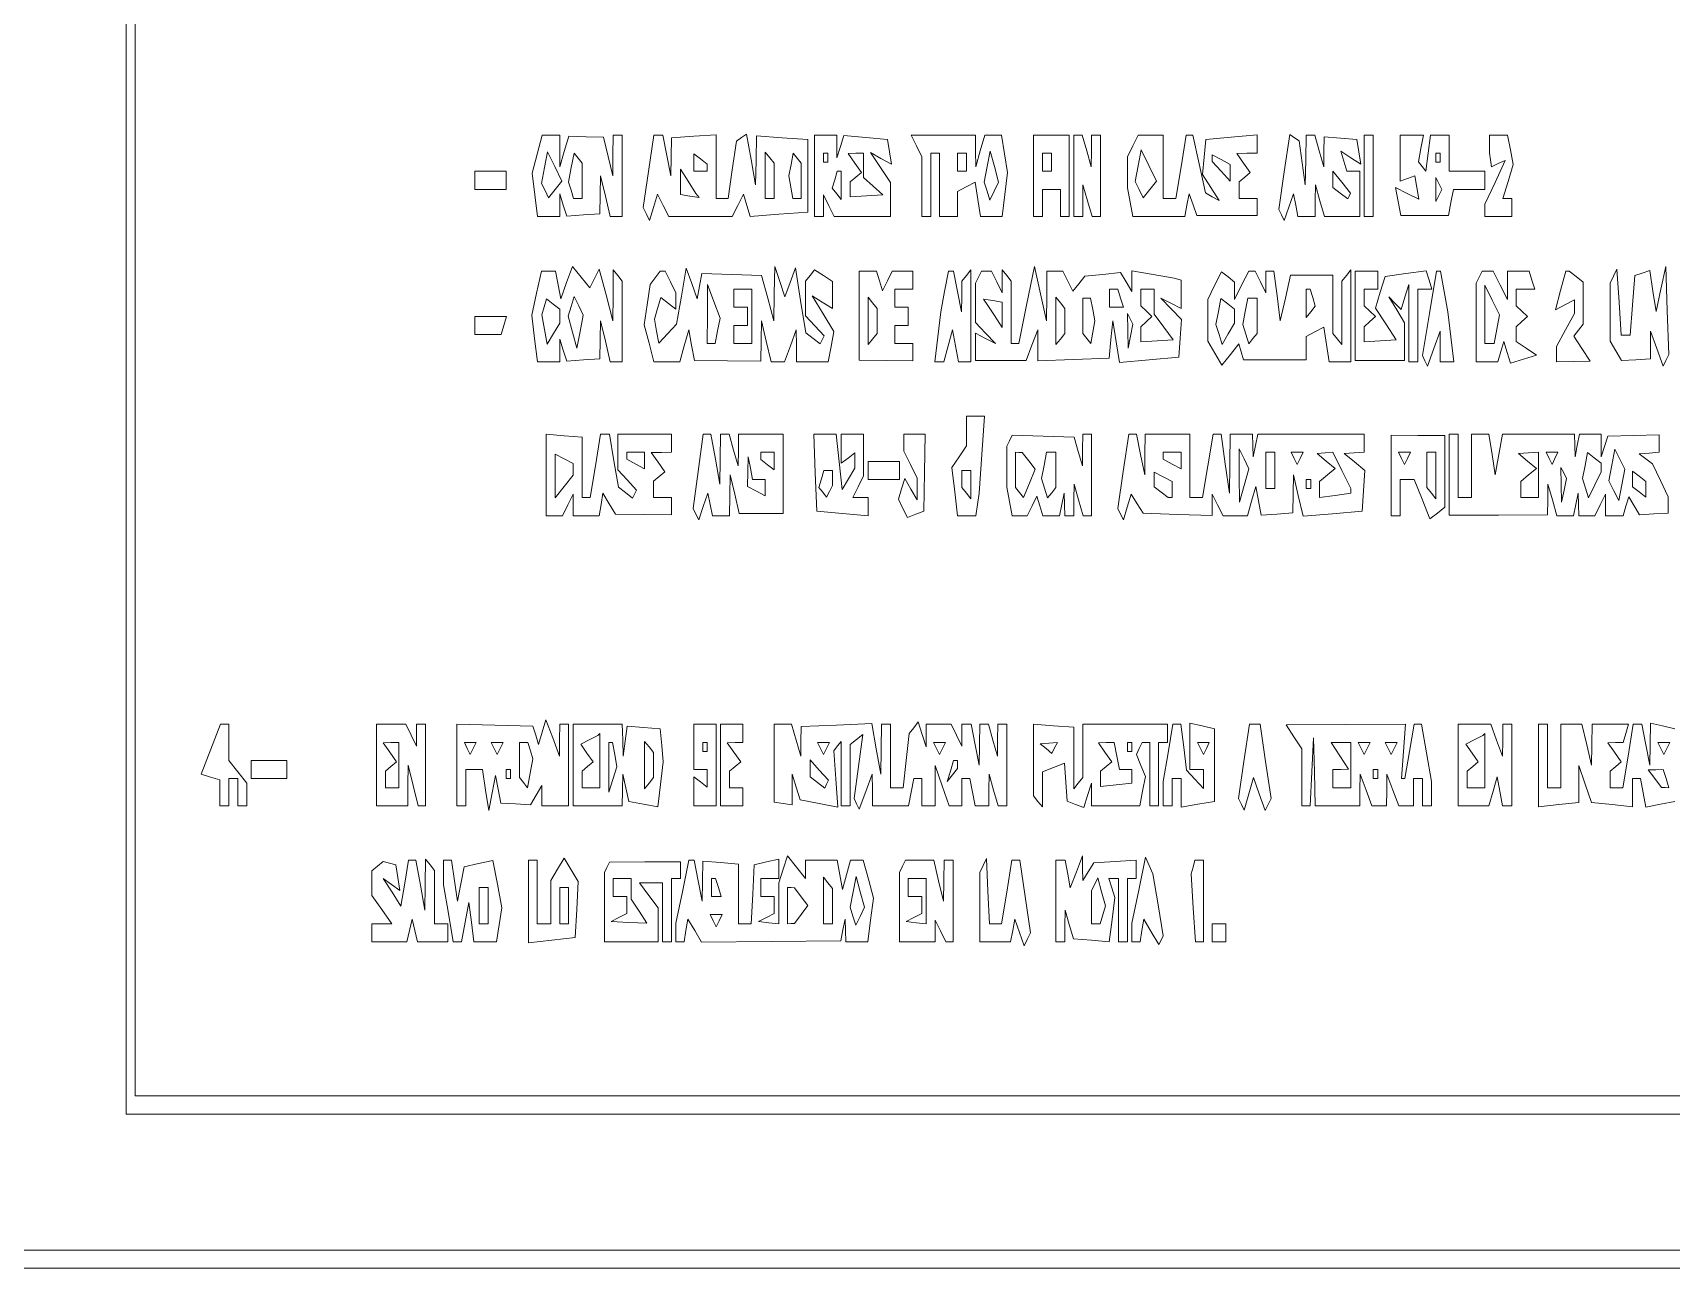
# Paper-space layout 'AN-22-DGE-077' of a CAD drawing. Header units: metres. Extents: x 12 to 191, y -57 to 204.
# Drawn here: x 70.51 to 102.73, y -57.38 to -33.1 of the extents above; entities that cross this region are included whole.
import ezdxf

# ---------------------------------------------------------------- set-up
doc = ezdxf.new("R2010")
doc.units = ezdxf.units.M
doc.layers.add('DGE_CONTORNOS', color=7, linetype='Continuous', lineweight=0)
doc.layers.add('DGE_DATOS', color=7, linetype='Continuous', lineweight=0)

# ---------------------------------------------------------------- blocks, each defined once
blk = doc.blocks.new('LP_REF_DGE_MT_077')
at = {"layer": 'DGE_CONTORNOS'}
for points in [[(21.899, 63.246), (21.899, -57.382), (106.671, -57.382), (191.443, -57.382), (191.443, 63.246), (191.443, 183.875), (106.671, 183.875), (21.899, 183.875)], [(191.267, 90.597), (191.267, -2.324), (189.861, -2.324), (188.455, -2.324), (188.452, -2.013), (188.449, -1.701), (188.333, -2.013), (188.216, -2.324), (154.189, -2.324), (120.162, -2.324), (120.162, -29.675), (120.162, -57.026), (74.239, -57.026), (28.315, -57.026), (28.315, 63.246), (28.315, 183.518), (109.791, 183.518), (191.267, 183.518)], [(72.349, -25.042), (72.349, -54.353), (95.333, -54.353), (118.317, -54.353), (118.317, -25.042), (118.317, 4.268), (95.333, 4.268), (72.349, 4.268)], [(118.141, -25.042), (118.141, -53.997), (95.333, -53.997), (72.525, -53.997), (72.525, -25.042), (72.525, 3.912), (95.333, 3.912), (118.141, 3.912)], [(80.431, -35.483), (80.332, -35.856), (80.385, -36.284), (80.438, -36.713), (80.657, -36.713), (80.875, -36.713), (80.876, -36.491), (80.877, -36.268), (80.946, -36.486), (81.014, -36.705), (81.34, -36.68), (81.666, -36.656), (81.672, -36.283), (81.678, -35.911), (81.773, -36.312), (81.868, -36.713), (81.987, -36.713), (82.105, -36.713), (82.105, -35.911), (82.105, -35.11), (82.017, -35.11), (81.929, -35.11), (81.923, -35.511), (81.917, -35.911), (81.827, -35.531), (81.736, -35.151), (81.394, -35.142), (81.053, -35.132), (80.966, -35.433), (80.88, -35.733), (80.877, -35.421), (80.875, -35.11), (80.702, -35.11), (80.529, -35.11)], [(82.622, -35.824), (82.516, -36.537), (82.579, -36.665), (82.642, -36.792), (82.721, -36.531), (82.801, -36.271), (82.91, -36.492), (83.019, -36.713), (83.643, -36.713), (84.267, -36.713), (84.376, -36.492), (84.486, -36.271), (84.553, -36.492), (84.62, -36.712), (85.186, -36.668), (85.753, -36.624), (85.753, -35.911), (85.753, -35.199), (85.247, -35.162), (84.742, -35.124), (84.735, -35.607), (84.728, -36.09), (84.638, -35.591), (84.549, -35.092), (84.449, -35.159), (84.349, -35.227), (84.269, -35.792), (84.189, -36.357), (84.07, -36.357), (83.951, -36.357), (83.951, -35.73), (83.951, -35.103), (83.511, -35.135), (83.072, -35.166), (83.066, -35.539), (83.061, -35.911), (82.981, -35.511), (82.902, -35.11), (82.815, -35.11), (82.727, -35.11)], [(85.884, -35.911), (85.884, -36.713), (85.972, -36.713), (86.06, -36.713), (86.06, -36.499), (86.06, -36.286), (86.166, -36.499), (86.271, -36.713), (86.825, -36.713), (87.379, -36.713), (87.379, -36.379), (87.379, -36.044), (87.181, -35.75), (86.983, -35.456), (87.191, -35.569), (87.399, -35.682), (87.36, -35.44), (87.32, -35.199), (86.892, -35.158), (86.464, -35.118), (86.395, -35.337), (86.327, -35.555), (86.325, -35.332), (86.324, -35.11), (86.104, -35.11), (85.884, -35.11)], [(87.888, -35.323), (87.994, -35.537), (87.994, -36.125), (87.994, -36.713), (88.082, -36.713), (88.17, -36.713), (88.17, -36.09), (88.17, -35.466), (88.258, -35.466), (88.345, -35.466), (88.345, -36.09), (88.345, -36.713), (88.521, -36.713), (88.697, -36.713), (88.697, -36.467), (88.697, -36.22), (88.87, -36.129), (89.042, -36.037), (89.095, -36.375), (89.148, -36.713), (89.36, -36.713), (89.573, -36.713), (89.626, -36.281), (89.68, -35.848), (89.622, -35.479), (89.564, -35.11), (89.399, -35.11), (89.233, -35.11), (89.144, -35.421), (89.054, -35.733), (89.051, -35.421), (89.049, -35.11), (88.416, -35.11), (87.783, -35.11)], [(90.191, -35.911), (90.191, -36.713), (90.279, -36.713), (90.367, -36.713), (90.367, -36.446), (90.367, -36.179), (90.543, -36.179), (90.719, -36.179), (90.719, -36.446), (90.719, -36.713), (90.806, -36.713), (90.894, -36.713), (90.894, -35.911), (90.894, -35.11), (90.543, -35.11), (90.191, -35.11)], [(90.982, -35.911), (90.982, -36.713), (91.07, -36.713), (91.158, -36.713), (91.161, -36.401), (91.163, -36.09), (91.253, -36.401), (91.343, -36.713), (91.426, -36.713), (91.51, -36.713), (91.51, -35.911), (91.51, -35.11), (91.422, -35.11), (91.334, -35.11), (91.331, -35.421), (91.328, -35.733), (91.239, -35.421), (91.149, -35.11), (91.066, -35.11), (90.982, -35.11)], [(92.142, -35.323), (92.037, -35.537), (92.037, -35.843), (92.037, -36.15), (92.09, -36.431), (92.144, -36.713), (92.654, -36.713), (93.165, -36.713), (93.209, -36.491), (93.254, -36.268), (93.328, -36.479), (93.403, -36.691), (93.994, -36.691), (94.586, -36.691), (94.586, -36.524), (94.586, -36.357), (94.41, -36.357), (94.234, -36.357), (94.234, -36.194), (94.234, -36.03), (94.344, -35.94), (94.454, -35.849), (94.322, -35.66), (94.19, -35.471), (94.388, -35.469), (94.586, -35.466), (94.586, -35.287), (94.586, -35.108), (94.081, -35.153), (93.577, -35.199), (93.545, -35.543), (93.512, -35.888), (93.675, -36.143), (93.839, -36.398), (93.707, -36.322), (93.575, -36.247), (93.449, -35.678), (93.324, -35.11), (93.258, -35.11), (93.193, -35.11), (93.092, -35.733), (92.99, -36.357), (92.865, -36.357), (92.74, -36.357), (92.74, -35.733), (92.74, -35.11), (92.494, -35.11), (92.248, -35.11)], [(95.122, -35.835), (95.013, -36.57), (95.068, -36.681), (95.123, -36.792), (95.213, -36.53), (95.302, -36.268), (95.347, -36.491), (95.391, -36.713), (95.56, -36.713), (95.728, -36.713), (95.731, -36.401), (95.734, -36.09), (95.823, -36.401), (95.913, -36.713), (96.26, -36.713), (96.607, -36.713), (96.607, -36.268), (96.607, -35.822), (96.481, -35.822), (96.354, -35.822), (96.294, -35.625), (96.234, -35.428), (96.431, -35.555), (96.628, -35.682), (96.589, -35.44), (96.549, -35.199), (96.227, -35.172), (95.904, -35.145), (95.902, -35.439), (95.899, -35.733), (95.809, -35.421), (95.72, -35.11), (95.636, -35.11), (95.553, -35.11), (95.544, -35.6), (95.535, -36.09), (95.476, -35.657), (95.416, -35.225), (95.323, -35.162), (95.23, -35.1)], [(96.695, -35.911), (96.695, -36.713), (96.783, -36.713), (96.871, -36.713), (96.871, -35.911), (96.871, -35.11), (96.783, -35.11), (96.695, -35.11)], [(97.398, -35.563), (97.398, -36.016), (97.543, -35.964), (97.688, -35.911), (97.727, -36.142), (97.767, -36.372), (97.538, -36.256), (97.308, -36.139), (97.36, -36.413), (97.412, -36.688), (97.882, -36.688), (98.351, -36.688), (98.399, -36.433), (98.448, -36.179), (98.758, -36.179), (99.068, -36.179), (99.068, -36.001), (99.068, -35.822), (98.717, -35.822), (98.365, -35.822), (98.365, -35.466), (98.365, -35.11), (98.181, -35.11), (97.997, -35.11), (97.951, -35.464), (97.906, -35.818), (97.832, -35.726), (97.758, -35.633), (97.807, -35.371), (97.857, -35.11), (97.628, -35.11), (97.398, -35.11)], [(99.156, -35.288), (99.156, -35.466), (99.176, -35.6), (99.195, -35.733), (99.329, -35.672), (99.464, -35.611), (99.266, -36.04), (99.068, -36.469), (99.068, -36.591), (99.068, -36.713), (99.332, -36.713), (99.596, -36.713), (99.596, -36.535), (99.596, -36.357), (99.507, -36.357), (99.418, -36.357), (99.521, -36.024), (99.623, -35.691), (99.568, -35.401), (99.513, -35.11), (99.335, -35.11), (99.156, -35.11)], [(89.419, -36.211), (89.332, -36.388), (89.278, -36.21), (89.224, -36.033), (89.281, -35.73), (89.338, -35.427), (89.422, -35.731), (89.506, -36.035)], [(92.477, -36.178), (92.346, -36.342), (92.268, -36.183), (92.189, -36.025), (92.248, -35.714), (92.307, -35.403), (92.458, -35.708), (92.608, -36.013)], [(80.787, -36.178), (80.656, -36.342), (80.587, -36.201), (80.517, -36.06), (80.576, -35.749), (80.635, -35.438), (80.777, -35.726), (80.919, -36.013)], [(81.314, -36.011), (81.314, -36.357), (81.231, -36.357), (81.149, -36.357), (81.099, -36.195), (81.05, -36.033), (81.103, -35.75), (81.157, -35.468), (81.235, -35.567), (81.314, -35.665)], [(83.775, -35.752), (83.775, -35.822), (83.643, -35.822), (83.511, -35.822), (83.511, -35.65), (83.511, -35.477), (83.643, -35.58), (83.775, -35.682)], [(85.093, -36.011), (85.093, -36.357), (85.006, -36.357), (84.918, -36.357), (84.918, -35.901), (84.918, -35.445), (85.006, -35.555), (85.093, -35.665)], [(85.621, -36.011), (85.621, -36.357), (85.54, -36.357), (85.46, -36.357), (85.421, -36.134), (85.383, -35.911), (85.423, -35.69), (85.463, -35.468), (85.542, -35.567), (85.621, -35.665)], [(86.148, -35.555), (86.148, -35.644), (86.104, -35.644), (86.06, -35.644), (86.06, -35.555), (86.06, -35.466), (86.104, -35.466), (86.148, -35.466)], [(86.851, -35.706), (86.851, -35.946), (87.039, -36.116), (87.226, -36.285), (86.907, -36.303), (86.588, -36.322), (86.588, -36.176), (86.588, -36.03), (86.697, -35.94), (86.807, -35.849), (86.676, -35.66), (86.544, -35.471), (86.697, -35.469), (86.851, -35.466)], [(88.873, -35.644), (88.873, -35.822), (88.785, -35.822), (88.697, -35.822), (88.697, -35.644), (88.697, -35.466), (88.785, -35.466), (88.873, -35.466)], [(90.543, -35.644), (90.543, -35.822), (90.455, -35.822), (90.367, -35.822), (90.367, -35.644), (90.367, -35.466), (90.455, -35.466), (90.543, -35.466)], [(94.058, -35.849), (94.058, -36.013), (93.883, -35.822), (93.707, -35.632), (93.707, -35.566), (93.707, -35.499), (93.883, -35.593), (94.058, -35.686)], [(98.189, -35.555), (98.189, -35.644), (98.145, -35.644), (98.102, -35.644), (98.102, -35.555), (98.102, -35.466), (98.145, -35.466), (98.189, -35.466)], [(79.205, -36.001), (79.205, -36.179), (79.512, -36.179), (79.82, -36.179), (79.82, -36.001), (79.82, -35.822), (79.512, -35.822), (79.205, -35.822)], [(83.587, -36.297), (83.619, -36.338), (83.433, -36.309), (83.248, -36.281), (83.248, -36.03), (83.248, -35.779), (83.402, -36.017), (83.555, -36.256)], [(86.412, -36.1), (86.412, -36.378), (86.323, -36.266), (86.233, -36.154), (86.284, -35.988), (86.334, -35.822), (86.373, -35.822), (86.412, -35.822)], [(96.396, -36.31), (96.369, -36.365), (96.224, -36.253), (96.08, -36.141), (96.08, -35.98), (96.08, -35.819), (96.252, -36.037), (96.424, -36.254)], [(98.16, -36.298), (98.102, -36.416), (98.102, -36.179), (98.102, -35.941), (98.16, -36.06), (98.219, -36.179)], [(80.422, -38.215), (80.325, -38.647), (80.382, -39.106), (80.438, -39.564), (80.657, -39.564), (80.875, -39.564), (80.876, -39.341), (80.877, -39.119), (80.946, -39.337), (81.014, -39.556), (81.34, -39.531), (81.666, -39.506), (81.672, -39.134), (81.678, -38.762), (81.773, -39.163), (81.868, -39.564), (81.987, -39.564), (82.105, -39.564), (82.105, -38.773), (82.105, -37.982), (82.017, -37.871), (81.929, -37.761), (81.926, -38.262), (81.922, -38.762), (81.786, -38.253), (81.65, -37.743), (81.559, -37.928), (81.467, -38.113), (81.297, -37.903), (81.128, -37.693), (81.011, -38.01), (80.895, -38.327), (80.844, -38.055), (80.792, -37.782), (80.656, -37.782), (80.519, -37.782)], [(82.754, -37.919), (82.656, -38.05), (82.595, -38.444), (82.535, -38.838), (82.631, -39.201), (82.727, -39.564), (82.983, -39.564), (83.239, -39.564), (83.325, -39.252), (83.412, -38.941), (83.468, -39.239), (83.525, -39.538), (84.177, -39.545), (84.83, -39.551), (84.836, -39.157), (84.842, -38.762), (84.937, -39.163), (85.032, -39.564), (85.163, -39.564), (85.294, -39.564), (85.411, -39.252), (85.527, -38.941), (85.53, -39.252), (85.533, -39.564), (85.843, -39.564), (86.154, -39.564), (86.21, -39.269), (86.265, -38.974), (86.053, -38.622), (85.841, -38.269), (86.038, -38.394), (86.236, -38.519), (86.236, -38.252), (86.236, -37.985), (86.061, -37.872), (85.886, -37.759), (85.797, -37.87), (85.709, -37.982), (85.709, -38.321), (85.709, -38.661), (85.892, -38.86), (86.075, -39.058), (86.036, -39.137), (85.998, -39.216), (85.857, -39.107), (85.717, -38.998), (85.613, -38.359), (85.509, -37.72), (85.406, -38.005), (85.304, -38.289), (85.204, -37.991), (85.104, -37.693), (85.095, -38.228), (85.087, -38.762), (84.966, -38.317), (84.844, -37.871), (84.258, -37.852), (83.672, -37.832), (83.625, -38.08), (83.578, -38.327), (83.47, -38.028), (83.362, -37.728), (83.268, -38.276), (83.174, -38.824), (83, -39.013), (82.826, -39.201), (82.781, -38.966), (82.737, -38.73), (82.801, -38.517), (82.866, -38.305), (83.013, -38.419), (83.16, -38.533), (83.16, -38.372), (83.16, -38.21), (83.054, -37.996), (82.949, -37.782), (82.901, -37.785), (82.852, -37.788)], [(86.763, -38.659), (86.763, -39.535), (87.291, -39.54), (87.818, -39.546), (87.818, -39.377), (87.818, -39.208), (87.642, -39.208), (87.467, -39.208), (87.467, -39.03), (87.467, -38.851), (87.598, -38.851), (87.73, -38.851), (87.73, -38.673), (87.73, -38.495), (87.598, -38.495), (87.467, -38.495), (87.467, -38.317), (87.467, -38.139), (87.642, -38.139), (87.818, -38.139), (87.818, -37.961), (87.818, -37.782), (87.616, -37.782), (87.414, -37.782), (87.318, -37.976), (87.223, -38.17), (87.164, -37.976), (87.105, -37.782), (86.934, -37.782), (86.763, -37.782)], [(88.444, -38.183), (88.371, -38.584), (88.313, -39.074), (88.254, -39.564), (88.339, -39.564), (88.425, -39.564), (88.511, -39.252), (88.597, -38.941), (88.657, -39.252), (88.716, -39.564), (88.838, -39.564), (88.961, -39.564), (88.961, -38.663), (88.961, -37.761), (88.873, -37.871), (88.785, -37.982), (88.779, -38.283), (88.774, -38.584), (88.694, -38.183), (88.615, -37.782), (88.566, -37.782), (88.517, -37.782)], [(89.107, -37.901), (89.049, -38.02), (89.049, -38.408), (89.049, -38.797), (89.246, -39.003), (89.444, -39.21), (89.246, -39.108), (89.049, -39.006), (89.049, -39.272), (89.049, -39.539), (89.549, -39.539), (90.049, -39.539), (90.161, -39.24), (90.274, -38.941), (90.276, -39.245), (90.279, -39.549), (90.978, -39.524), (91.677, -39.498), (91.714, -39.13), (91.751, -38.762), (91.817, -39.171), (91.884, -39.579), (92.466, -39.527), (93.048, -39.475), (93.074, -39.105), (93.1, -38.735), (92.898, -38.525), (92.696, -38.315), (92.894, -38.417), (93.092, -38.519), (93.092, -38.24), (93.092, -37.961), (93.026, -37.943), (92.96, -37.925), (92.542, -37.851), (92.125, -37.778), (92.125, -37.98), (92.125, -38.182), (92.015, -37.997), (91.904, -37.812), (91.553, -37.848), (91.202, -37.885), (91.084, -38.032), (90.967, -38.179), (90.869, -37.981), (90.771, -37.782), (90.613, -37.782), (90.455, -37.782), (90.451, -38.272), (90.447, -38.762), (90.328, -38.228), (90.208, -37.693), (90.055, -38.451), (89.901, -39.208), (89.826, -39.208), (89.752, -39.208), (89.752, -38.595), (89.752, -37.982), (89.664, -37.871), (89.576, -37.761), (89.576, -37.986), (89.576, -38.21), (89.47, -37.996), (89.365, -37.782), (89.265, -37.782), (89.166, -37.782)], [(93.753, -38.07), (93.619, -38.342), (93.619, -38.753), (93.619, -39.164), (93.758, -39.398), (93.897, -39.632), (94.062, -39.423), (94.226, -39.215), (94.274, -39.371), (94.321, -39.527), (94.937, -39.527), (95.553, -39.527), (95.553, -39.299), (95.553, -39.071), (95.725, -38.98), (95.898, -38.888), (95.951, -39.226), (96.004, -39.564), (96.218, -39.564), (96.432, -39.564), (96.432, -38.663), (96.432, -37.761), (96.344, -37.871), (96.256, -37.982), (96.256, -38.605), (96.256, -39.229), (96.168, -39.119), (96.08, -39.009), (96.08, -38.436), (96.08, -37.864), (95.662, -37.864), (95.245, -37.864), (95.143, -38.313), (95.041, -38.762), (94.98, -38.272), (94.918, -37.782), (94.84, -37.782), (94.762, -37.782), (94.762, -37.996), (94.762, -38.21), (94.656, -37.996), (94.551, -37.782), (94.487, -37.782), (94.423, -37.782), (94.284, -38.062), (94.146, -38.342), (94.146, -38.171), (94.146, -37.999), (94.017, -37.898), (93.888, -37.797)], [(96.519, -38.661), (96.519, -39.539), (97.003, -39.539), (97.486, -39.539), (97.486, -39.17), (97.486, -38.802), (97.332, -38.546), (97.179, -38.29), (97.298, -38.416), (97.418, -38.541), (97.495, -38.295), (97.571, -38.05), (97.573, -38.807), (97.574, -39.564), (97.662, -39.564), (97.75, -39.564), (97.75, -38.851), (97.75, -38.139), (97.887, -38.139), (98.024, -38.139), (97.969, -37.959), (97.915, -37.78), (97.51, -37.833), (97.105, -37.887), (97.01, -38.198), (96.915, -38.51), (97.118, -38.823), (97.321, -39.137), (97.008, -39.155), (96.695, -39.173), (96.695, -39.027), (96.695, -38.881), (96.805, -38.777), (96.915, -38.673), (96.805, -38.569), (96.695, -38.465), (96.695, -38.302), (96.695, -38.139), (96.827, -38.139), (96.959, -38.139), (96.959, -37.961), (96.959, -37.782), (96.739, -37.782), (96.519, -37.782)], [(97.978, -38.614), (97.838, -39.446), (97.889, -39.55), (97.94, -39.653), (98.065, -39.307), (98.189, -38.962), (98.189, -39.263), (98.189, -39.564), (98.323, -39.564), (98.456, -39.564), (98.398, -39.074), (98.339, -38.584), (98.267, -38.183), (98.194, -37.782), (98.156, -37.782), (98.118, -37.782)], [(98.951, -37.901), (98.893, -38.02), (98.893, -38.792), (98.893, -39.564), (99.107, -39.564), (99.322, -39.564), (99.382, -39.367), (99.442, -39.17), (99.506, -39.381), (99.571, -39.593), (99.825, -39.514), (100.079, -39.436), (99.881, -39.301), (99.684, -39.166), (99.684, -39.024), (99.684, -38.881), (99.793, -38.777), (99.903, -38.673), (99.793, -38.569), (99.684, -38.465), (99.684, -38.302), (99.684, -38.139), (99.865, -38.139), (100.046, -38.139), (99.991, -37.961), (99.937, -37.782), (99.722, -37.782), (99.508, -37.782), (99.508, -38.062), (99.508, -38.342), (99.37, -38.062), (99.232, -37.782), (99.121, -37.782), (99.01, -37.782)], [(100.556, -38.165), (100.455, -38.547), (100.64, -38.449), (100.826, -38.35), (100.826, -38.484), (100.826, -38.618), (100.65, -38.941), (100.475, -39.263), (100.475, -39.414), (100.475, -39.564), (100.804, -39.558), (101.134, -39.553), (100.975, -39.308), (100.816, -39.064), (100.909, -38.947), (101.002, -38.83), (101.002, -38.415), (101.002, -37.999), (100.863, -37.891), (100.724, -37.782), (100.69, -37.782), (100.657, -37.782)], [(101.595, -37.884), (101.529, -38.02), (101.529, -38.592), (101.529, -39.164), (101.642, -39.353), (101.754, -39.543), (102.037, -39.526), (102.32, -39.51), (102.32, -39.236), (102.32, -38.962), (102.445, -39.307), (102.57, -39.653), (102.626, -39.538), (102.682, -39.424), (102.653, -38.559), (102.623, -37.693), (102.528, -38.136), (102.433, -38.578), (102.37, -38.176), (102.307, -37.773), (102.16, -37.822), (102.013, -37.871), (101.969, -38.456), (101.925, -39.041), (101.837, -39.041), (101.749, -39.041), (101.705, -38.395), (101.661, -37.749)], [(80.875, -38.671), (80.875, -38.808), (80.753, -39.012), (80.631, -39.217), (80.577, -38.929), (80.522, -38.641), (80.57, -38.487), (80.617, -38.332), (80.746, -38.433), (80.875, -38.533)], [(81.276, -38.973), (81.214, -39.297), (81.128, -38.984), (81.041, -38.67), (81.1, -38.478), (81.158, -38.286), (81.248, -38.468), (81.337, -38.649)], [(83.979, -38.958), (83.932, -39.208), (83.854, -39.208), (83.775, -39.208), (83.778, -38.629), (83.781, -38.05), (83.904, -38.379), (84.027, -38.708)], [(84.654, -38.673), (84.654, -39.208), (84.478, -39.208), (84.302, -39.208), (84.302, -39.03), (84.302, -38.851), (84.434, -38.851), (84.566, -38.851), (84.566, -38.673), (84.566, -38.495), (84.434, -38.495), (84.302, -38.495), (84.302, -38.317), (84.302, -38.139), (84.478, -38.139), (84.654, -38.139)], [(87.115, -38.762), (87.115, -39.009), (87.027, -39.119), (86.939, -39.229), (86.939, -38.762), (86.939, -38.296), (87.027, -38.406), (87.115, -38.516)], [(89.576, -38.644), (89.576, -38.895), (89.422, -38.656), (89.268, -38.418), (89.236, -38.377), (89.205, -38.336), (89.39, -38.364), (89.576, -38.393)], [(90.806, -38.762), (90.806, -39.009), (90.719, -39.119), (90.631, -39.229), (90.631, -38.762), (90.631, -38.296), (90.719, -38.406), (90.806, -38.516)], [(91.355, -38.54), (91.396, -38.762), (91.357, -38.986), (91.319, -39.21), (91.238, -39.109), (91.158, -39.009), (91.158, -38.663), (91.158, -38.317), (91.237, -38.317), (91.315, -38.317)], [(91.905, -38.317), (91.959, -38.495), (91.822, -38.495), (91.685, -38.495), (91.685, -38.317), (91.685, -38.139), (91.768, -38.139), (91.851, -38.139)], [(92.564, -38.384), (92.564, -38.63), (92.752, -38.883), (92.94, -39.136), (92.62, -39.154), (92.301, -39.173), (92.301, -39.027), (92.301, -38.881), (92.41, -38.777), (92.52, -38.673), (92.41, -38.569), (92.301, -38.465), (92.301, -38.302), (92.301, -38.139), (92.432, -38.139), (92.564, -38.139)], [(94.146, -38.671), (94.146, -38.808), (94.022, -39.016), (93.898, -39.225), (93.839, -39.03), (93.779, -38.834), (93.828, -38.579), (93.876, -38.323), (94.011, -38.428), (94.146, -38.533)], [(94.586, -38.663), (94.586, -39.009), (94.504, -39.111), (94.422, -39.214), (94.364, -39.024), (94.307, -38.834), (94.356, -38.576), (94.405, -38.317), (94.495, -38.317), (94.586, -38.317)], [(95.681, -38.305), (95.731, -38.47), (95.642, -38.582), (95.553, -38.694), (95.553, -38.417), (95.553, -38.139), (95.591, -38.139), (95.63, -38.139)], [(99.303, -38.927), (99.25, -39.208), (99.159, -39.208), (99.068, -39.208), (99.068, -38.635), (99.068, -38.062), (99.212, -38.354), (99.356, -38.646)], [(92.097, -39.063), (92.051, -39.297), (92.044, -38.955), (92.037, -38.614), (92.09, -38.722), (92.143, -38.829)], [(79.205, -38.851), (79.205, -39.03), (79.463, -39.03), (79.722, -39.03), (79.776, -38.851), (79.83, -38.673), (79.517, -38.673), (79.205, -38.673)], [(88.873, -40.925), (88.873, -41.218), (88.728, -41.432), (88.583, -41.647), (88.642, -42.12), (88.7, -42.593), (88.877, -42.593), (89.054, -42.593), (89.088, -42.371), (89.122, -42.148), (89.174, -41.391), (89.226, -40.633), (89.05, -40.633), (88.873, -40.633)], [(80.611, -41.793), (80.611, -42.593), (80.769, -42.593), (80.927, -42.593), (81.033, -42.379), (81.138, -42.166), (81.138, -42.379), (81.138, -42.593), (81.395, -42.593), (81.651, -42.593), (81.688, -42.371), (81.725, -42.148), (81.849, -42.356), (81.974, -42.564), (82.523, -42.569), (83.072, -42.575), (83.072, -42.406), (83.072, -42.237), (82.896, -42.237), (82.72, -42.237), (82.72, -42.074), (82.72, -41.91), (82.83, -41.82), (82.94, -41.729), (82.808, -41.54), (82.676, -41.351), (82.874, -41.349), (83.072, -41.346), (83.072, -41.168), (83.072, -40.99), (82.545, -40.99), (82.017, -40.99), (82.017, -41.34), (82.017, -41.69), (82.201, -41.889), (82.384, -42.088), (82.345, -42.166), (82.306, -42.245), (82.168, -42.138), (82.029, -42.03), (81.94, -41.51), (81.851, -40.99), (81.765, -40.99), (81.679, -40.99), (81.578, -41.613), (81.476, -42.237), (81.395, -42.237), (81.314, -42.237), (81.314, -41.642), (81.314, -41.048), (80.962, -41.02), (80.611, -40.992)], [(83.597, -41.72), (83.5, -42.451), (83.554, -42.562), (83.609, -42.672), (83.699, -42.41), (83.788, -42.148), (83.833, -42.371), (83.878, -42.593), (84.046, -42.593), (84.215, -42.593), (84.22, -42.192), (84.226, -41.791), (84.317, -42.169), (84.407, -42.546), (84.838, -42.546), (85.269, -42.546), (85.269, -41.768), (85.269, -40.99), (84.83, -40.99), (84.39, -40.99), (84.388, -41.301), (84.385, -41.613), (84.295, -41.301), (84.206, -40.99), (84.122, -40.99), (84.039, -40.99), (84.032, -41.48), (84.025, -41.97), (83.937, -41.48), (83.848, -40.99), (83.771, -40.99), (83.694, -40.99)], [(85.901, -41.747), (85.928, -42.504), (86.434, -42.55), (86.939, -42.595), (86.939, -42.416), (86.939, -42.237), (86.79, -42.237), (86.64, -42.237), (86.746, -42.023), (86.851, -41.809), (86.851, -41.399), (86.851, -40.99), (86.632, -40.99), (86.412, -40.99), (86.412, -41.276), (86.412, -41.562), (86.544, -41.46), (86.676, -41.357), (86.676, -41.508), (86.676, -41.659), (86.552, -41.867), (86.428, -42.076), (86.369, -41.533), (86.31, -40.99), (86.092, -40.99), (85.874, -40.99)], [(87.642, -41.155), (87.642, -41.321), (87.774, -41.588), (87.906, -41.855), (87.906, -42.068), (87.906, -42.281), (87.782, -42.072), (87.658, -41.863), (87.596, -42.066), (87.535, -42.268), (87.623, -42.447), (87.712, -42.627), (87.875, -42.563), (88.038, -42.5), (88.051, -41.745), (88.063, -40.99), (87.853, -40.99), (87.642, -40.99)], [(89.718, -41.118), (89.664, -41.227), (89.664, -41.628), (89.664, -42.03), (89.717, -42.311), (89.771, -42.593), (89.919, -42.593), (90.068, -42.593), (90.164, -42.4), (90.259, -42.206), (90.318, -42.4), (90.377, -42.593), (90.541, -42.593), (90.704, -42.593), (90.748, -42.371), (90.793, -42.148), (90.8, -42.371), (90.806, -42.593), (90.894, -42.593), (90.982, -42.593), (90.985, -42.281), (90.988, -41.97), (91.077, -42.281), (91.167, -42.593), (91.25, -42.593), (91.334, -42.593), (91.334, -41.791), (91.334, -40.99), (91.246, -40.99), (91.158, -40.99), (91.155, -41.301), (91.153, -41.613), (91.071, -41.329), (90.989, -41.045), (90.38, -41.027), (89.772, -41.008)], [(91.957, -41.72), (91.849, -42.45), (91.904, -42.561), (91.959, -42.672), (92.035, -42.421), (92.111, -42.171), (92.228, -42.356), (92.345, -42.542), (93.026, -42.565), (93.707, -42.587), (93.707, -42.376), (93.707, -42.166), (93.812, -42.379), (93.918, -42.593), (94.16, -42.593), (94.401, -42.593), (94.48, -42.306), (94.56, -42.02), (94.613, -42.301), (94.666, -42.583), (94.978, -42.559), (95.289, -42.536), (95.295, -42.163), (95.301, -41.791), (95.397, -42.196), (95.493, -42.601), (96.072, -42.552), (96.651, -42.504), (96.679, -42.102), (96.708, -41.7), (96.504, -41.534), (96.3, -41.369), (96.497, -41.357), (96.695, -41.346), (96.695, -41.168), (96.695, -40.99), (95.648, -40.99), (94.6, -40.99), (94.556, -41.212), (94.512, -41.435), (94.505, -41.212), (94.498, -40.99), (94.278, -40.99), (94.058, -40.99), (94.051, -41.569), (94.043, -42.148), (93.96, -41.569), (93.878, -40.99), (93.799, -40.99), (93.721, -40.99), (93.619, -41.613), (93.517, -42.237), (93.392, -42.237), (93.267, -42.237), (93.267, -41.613), (93.267, -40.99), (92.828, -40.99), (92.389, -40.99), (92.383, -41.391), (92.377, -41.791), (92.298, -41.391), (92.218, -40.99), (92.142, -40.99), (92.065, -40.99)], [(97.223, -41.801), (97.223, -42.593), (97.31, -42.593), (97.398, -42.593), (97.398, -42.237), (97.398, -41.881), (97.538, -41.881), (97.678, -41.881), (97.832, -42.267), (97.986, -42.653), (98.132, -42.539), (98.277, -42.426), (98.277, -41.722), (98.277, -41.018), (97.75, -41.013), (97.223, -41.008)], [(98.365, -41.785), (98.365, -42.581), (99.332, -42.579), (100.299, -42.577), (100.301, -42.273), (100.304, -41.97), (100.394, -42.281), (100.483, -42.593), (100.647, -42.593), (100.812, -42.593), (100.856, -42.371), (100.9, -42.148), (100.907, -42.371), (100.914, -42.593), (101.072, -42.593), (101.23, -42.593), (101.336, -42.379), (101.441, -42.166), (101.441, -42.379), (101.441, -42.593), (101.612, -42.593), (101.783, -42.593), (101.84, -42.406), (101.897, -42.22), (102.001, -42.396), (102.106, -42.572), (102.389, -42.555), (102.672, -42.539), (102.672, -42.38), (102.672, -42.222), (102.518, -41.897), (102.364, -41.573), (102.232, -41.474), (102.101, -41.374), (102.298, -41.36), (102.496, -41.346), (102.496, -41.175), (102.496, -41.003), (101.991, -41.015), (101.485, -41.027), (101.421, -41.231), (101.356, -41.435), (101.355, -41.212), (101.354, -40.99), (101.141, -40.99), (100.929, -40.99), (100.884, -41.212), (100.84, -41.435), (100.833, -41.212), (100.826, -40.99), (100.12, -40.99), (99.414, -40.99), (99.342, -41.388), (99.269, -41.786), (99.207, -41.388), (99.144, -40.99), (98.975, -40.99), (98.805, -40.99), (98.805, -41.613), (98.805, -42.237), (98.673, -42.237), (98.541, -42.237), (98.541, -41.613), (98.541, -40.99), (98.453, -40.99), (98.365, -40.99)], [(81.138, -41.68), (81.138, -41.795), (80.962, -42.017), (80.787, -42.24), (80.787, -41.81), (80.787, -41.379), (80.962, -41.473), (81.138, -41.566)], [(82.545, -41.507), (82.545, -41.669), (82.369, -41.576), (82.193, -41.483), (82.193, -41.414), (82.193, -41.346), (82.369, -41.346), (82.545, -41.346)], [(84.793, -41.881), (84.918, -41.881), (84.918, -42.042), (84.918, -42.204), (84.742, -42.11), (84.566, -42.017), (84.573, -41.726), (84.58, -41.435), (84.624, -41.658), (84.669, -41.881)], [(85.093, -41.519), (85.093, -41.691), (84.962, -41.589), (84.83, -41.486), (84.83, -41.416), (84.83, -41.346), (84.962, -41.346), (85.093, -41.346)], [(86.939, -41.702), (86.939, -41.881), (87.247, -41.881), (87.554, -41.881), (87.554, -41.702), (87.554, -41.524), (87.247, -41.524), (86.939, -41.524)], [(90.098, -41.513), (90.224, -41.675), (90.11, -41.954), (89.995, -42.233), (89.918, -42.135), (89.84, -42.038), (89.84, -41.692), (89.84, -41.346), (89.906, -41.349), (89.971, -41.351)], [(90.631, -41.692), (90.631, -42.038), (90.549, -42.14), (90.467, -42.243), (90.409, -42.053), (90.351, -41.863), (90.4, -41.605), (90.449, -41.346), (90.54, -41.346), (90.631, -41.346)], [(93.092, -41.507), (93.092, -41.669), (92.916, -41.576), (92.74, -41.483), (92.74, -41.414), (92.74, -41.346), (92.916, -41.346), (93.092, -41.346)], [(94.334, -41.997), (94.24, -42.326), (94.237, -41.8), (94.234, -41.275), (94.331, -41.471), (94.428, -41.668)], [(94.937, -41.702), (94.937, -42.059), (94.849, -42.059), (94.762, -42.059), (94.762, -41.702), (94.762, -41.346), (94.849, -41.346), (94.937, -41.346)], [(95.435, -41.465), (95.377, -41.584), (95.318, -41.465), (95.26, -41.346), (95.377, -41.346), (95.494, -41.346)], [(96.256, -41.702), (96.432, -42.059), (96.431, -42.103), (96.431, -42.148), (96.124, -42.192), (95.816, -42.237), (95.816, -42.078), (95.816, -41.919), (95.97, -41.791), (96.124, -41.664), (95.948, -41.518), (95.772, -41.371), (95.926, -41.358), (96.08, -41.346)], [(97.545, -41.465), (97.486, -41.584), (97.428, -41.465), (97.369, -41.346), (97.486, -41.346), (97.603, -41.346)], [(98.102, -41.802), (98.102, -42.258), (98.014, -42.148), (97.926, -42.038), (97.926, -41.692), (97.926, -41.346), (98.014, -41.346), (98.102, -41.346)], [(100.123, -41.791), (100.123, -42.237), (99.947, -42.237), (99.771, -42.237), (99.771, -42.078), (99.771, -41.919), (99.925, -41.791), (100.079, -41.664), (99.903, -41.518), (99.728, -41.371), (99.925, -41.358), (100.123, -41.346)], [(100.445, -41.465), (100.387, -41.584), (100.328, -41.465), (100.27, -41.346), (100.387, -41.346), (100.504, -41.346)], [(101.354, -41.645), (101.354, -41.728), (101.227, -41.984), (101.101, -42.24), (101.044, -42.052), (100.986, -41.863), (101.035, -41.608), (101.083, -41.352), (101.218, -41.457), (101.354, -41.562)], [(101.758, -41.987), (101.699, -42.296), (101.603, -42.1), (101.506, -41.904), (101.564, -41.595), (101.623, -41.286), (101.72, -41.482), (101.816, -41.678)], [(86.236, -41.851), (86.236, -41.999), (86.18, -42.113), (86.124, -42.227), (86.047, -42.131), (85.969, -42.034), (86.02, -41.868), (86.071, -41.702), (86.153, -41.702), (86.236, -41.702)], [(88.961, -41.98), (88.961, -42.258), (88.873, -42.148), (88.785, -42.038), (88.785, -41.87), (88.785, -41.702), (88.873, -41.702), (88.961, -41.702)], [(92.916, -42.079), (92.916, -42.237), (92.879, -42.237), (92.842, -42.237), (92.703, -42.129), (92.564, -42.021), (92.564, -41.878), (92.564, -41.736), (92.74, -41.829), (92.916, -41.922)], [(95.641, -41.97), (95.641, -42.059), (95.597, -42.059), (95.553, -42.059), (95.553, -41.97), (95.553, -41.881), (95.597, -41.881), (95.641, -41.881)], [(100.623, -42.092), (100.576, -42.326), (100.569, -41.984), (100.562, -41.643), (100.616, -41.751), (100.669, -41.858)], [(102.232, -42.072), (102.232, -42.226), (102.101, -42.123), (101.969, -42.021), (101.969, -41.867), (101.969, -41.714), (102.101, -41.816), (102.232, -41.919)], [(74.017, -47.181), (73.826, -47.671), (74.01, -47.728), (74.195, -47.785), (74.195, -48.04), (74.195, -48.295), (74.283, -48.295), (74.371, -48.295), (74.371, -48.028), (74.371, -47.76), (74.458, -47.76), (74.546, -47.76), (74.546, -48.028), (74.546, -48.295), (74.634, -48.295), (74.722, -48.295), (74.722, -48.071), (74.722, -47.846), (74.546, -47.624), (74.371, -47.401), (74.371, -47.046), (74.371, -46.691), (74.289, -46.691), (74.208, -46.691)], [(77.271, -47.493), (77.271, -48.295), (77.579, -48.295), (77.886, -48.295), (77.892, -47.894), (77.898, -47.493), (77.994, -47.894), (78.089, -48.295), (78.163, -48.295), (78.238, -48.295), (78.238, -47.493), (78.238, -46.691), (78.15, -46.691), (78.062, -46.691), (78.062, -46.905), (78.062, -47.119), (77.957, -46.905), (77.851, -46.691), (77.561, -46.691), (77.271, -46.691)], [(78.853, -47.491), (78.853, -48.295), (78.941, -48.295), (79.029, -48.295), (79.029, -47.939), (79.029, -47.582), (79.194, -47.582), (79.36, -47.582), (79.419, -47.983), (79.479, -48.384), (79.546, -48.041), (79.613, -47.697), (79.665, -47.969), (79.716, -48.24), (80.007, -48.257), (80.298, -48.273), (80.411, -48.084), (80.523, -47.895), (80.523, -48.095), (80.523, -48.295), (80.787, -48.295), (81.05, -48.295), (81.05, -47.493), (81.05, -46.691), (80.962, -46.691), (80.875, -46.691), (80.872, -47.003), (80.869, -47.315), (80.737, -46.96), (80.604, -46.604), (80.531, -46.845), (80.457, -47.086), (80.403, -46.908), (80.349, -46.73), (79.601, -46.708), (78.853, -46.687)], [(81.138, -47.493), (81.138, -48.295), (81.622, -48.295), (82.105, -48.295), (82.111, -47.983), (82.117, -47.671), (82.177, -47.939), (82.237, -48.206), (82.52, -48.261), (82.802, -48.316), (82.857, -47.874), (82.912, -47.432), (82.881, -47.106), (82.85, -46.78), (82.526, -46.754), (82.202, -46.727), (82.164, -47.021), (82.125, -47.315), (82.115, -47.003), (82.105, -46.691), (81.622, -46.691), (81.138, -46.691)], [(83.511, -47.137), (83.511, -47.582), (83.643, -47.582), (83.775, -47.582), (83.775, -47.755), (83.775, -47.927), (83.643, -47.825), (83.511, -47.722), (83.511, -48.009), (83.511, -48.295), (83.731, -48.295), (83.951, -48.295), (83.951, -47.493), (83.951, -46.691), (83.731, -46.691), (83.511, -46.691)], [(84.039, -47.493), (84.039, -48.295), (84.258, -48.295), (84.478, -48.295), (84.478, -48.117), (84.478, -47.939), (84.346, -47.939), (84.215, -47.939), (84.215, -47.775), (84.215, -47.612), (84.324, -47.522), (84.434, -47.431), (84.302, -47.242), (84.171, -47.053), (84.324, -47.05), (84.478, -47.048), (84.478, -46.87), (84.478, -46.691), (84.258, -46.691), (84.039, -46.691)], [(85.093, -47.455), (85.093, -48.219), (85.269, -48.246), (85.445, -48.273), (85.446, -47.972), (85.448, -47.671), (85.527, -47.924), (85.606, -48.177), (85.976, -48.247), (86.345, -48.317), (86.305, -47.764), (86.265, -47.21), (86.339, -47.118), (86.412, -47.027), (86.412, -47.661), (86.412, -48.295), (86.5, -48.295), (86.588, -48.295), (86.588, -47.69), (86.588, -47.086), (86.711, -46.99), (86.834, -46.894), (86.748, -47.522), (86.663, -48.15), (86.714, -48.254), (86.765, -48.358), (86.893, -48.015), (87.021, -47.671), (87.024, -47.983), (87.027, -48.295), (87.381, -48.295), (87.736, -48.295), (87.786, -48.028), (87.837, -47.76), (87.915, -47.76), (87.994, -47.76), (87.994, -48.028), (87.994, -48.295), (88.126, -48.295), (88.258, -48.295), (88.258, -47.899), (88.258, -47.503), (88.394, -47.899), (88.531, -48.295), (88.658, -48.295), (88.785, -48.295), (88.785, -48.028), (88.785, -47.76), (88.863, -47.76), (88.942, -47.76), (88.992, -48.028), (89.043, -48.295), (89.178, -48.295), (89.312, -48.295), (89.315, -47.983), (89.318, -47.671), (89.407, -47.983), (89.497, -48.295), (89.58, -48.295), (89.664, -48.295), (89.664, -47.493), (89.664, -46.691), (89.576, -46.691), (89.488, -46.691), (89.485, -47.003), (89.483, -47.315), (89.393, -47.003), (89.304, -46.691), (89.22, -46.691), (89.136, -46.691), (89.131, -47.092), (89.125, -47.493), (89.046, -47.092), (88.966, -46.691), (88.876, -46.691), (88.785, -46.691), (88.785, -46.905), (88.785, -47.119), (88.679, -46.905), (88.574, -46.691), (88.328, -46.691), (88.082, -46.691), (88.08, -46.914), (88.079, -47.137), (88.002, -46.891), (87.926, -46.646), (87.835, -46.76), (87.744, -46.874), (87.686, -47.406), (87.628, -47.939), (87.503, -47.939), (87.379, -47.939), (87.379, -47.315), (87.379, -46.691), (87.291, -46.691), (87.203, -46.691), (87.196, -47.181), (87.189, -47.671), (87.1, -47.175), (87.01, -46.678), (86.316, -46.708), (85.621, -46.738), (85.618, -47.027), (85.615, -47.315), (85.526, -47.003), (85.436, -46.691), (85.265, -46.691), (85.093, -46.691)], [(90.191, -47.392), (90.191, -48.096), (90.279, -48.206), (90.367, -48.316), (90.367, -47.97), (90.367, -47.624), (90.582, -47.54), (90.798, -47.457), (90.824, -47.83), (90.85, -48.202), (91.016, -48.266), (91.181, -48.33), (91.256, -48.09), (91.331, -47.85), (91.332, -48.072), (91.334, -48.295), (91.808, -48.295), (92.282, -48.295), (92.337, -48.005), (92.392, -47.715), (92.303, -47.499), (92.214, -47.282), (92.272, -47.165), (92.33, -47.048), (92.403, -47.048), (92.476, -47.048), (92.476, -47.671), (92.476, -48.295), (92.564, -48.295), (92.652, -48.295), (92.652, -47.671), (92.652, -47.048), (92.74, -47.048), (92.828, -47.048), (92.828, -46.87), (92.828, -46.691), (91.993, -46.691), (91.158, -46.691), (91.158, -47.215), (91.158, -47.739), (91.07, -47.85), (90.982, -47.96), (90.982, -47.354), (90.982, -46.749), (90.587, -46.719), (90.191, -46.689)], [(92.837, -47.253), (92.74, -47.814), (92.74, -48.054), (92.74, -48.295), (92.828, -48.295), (92.916, -48.295), (92.916, -48.028), (92.916, -47.76), (93.004, -47.76), (93.092, -47.76), (93.092, -48.039), (93.092, -48.317), (93.421, -48.261), (93.751, -48.206), (93.751, -47.493), (93.751, -46.78), (93.509, -46.724), (93.267, -46.668), (93.267, -47.125), (93.267, -47.582), (93.399, -47.582), (93.531, -47.582), (93.531, -47.767), (93.531, -47.951), (93.365, -47.771), (93.2, -47.592), (93.144, -47.142), (93.088, -46.691), (93.011, -46.691), (92.933, -46.691)], [(94.33, -47.421), (94.222, -48.152), (94.279, -48.266), (94.335, -48.381), (94.424, -48.058), (94.514, -47.736), (94.63, -48.06), (94.747, -48.384), (94.804, -48.268), (94.862, -48.152), (94.754, -47.421), (94.646, -46.691), (94.542, -46.691), (94.438, -46.691)], [(95.311, -46.939), (95.465, -47.176), (95.465, -47.736), (95.465, -48.295), (95.547, -48.295), (95.63, -48.295), (95.664, -47.627), (95.699, -46.959), (95.714, -47.627), (95.728, -48.295), (96.168, -48.295), (96.607, -48.295), (96.61, -47.983), (96.613, -47.671), (96.73, -47.983), (96.846, -48.295), (96.991, -48.295), (97.135, -48.295), (97.137, -47.983), (97.14, -47.671), (97.257, -47.983), (97.374, -48.295), (97.518, -48.295), (97.662, -48.295), (97.662, -48.028), (97.662, -47.76), (97.75, -47.76), (97.838, -47.76), (97.838, -48.028), (97.838, -48.295), (97.926, -48.295), (98.014, -48.295), (98.014, -48.054), (98.014, -47.814), (97.917, -47.253), (97.821, -46.691), (97.75, -46.691), (97.679, -46.691), (97.587, -47.226), (97.495, -47.76), (97.462, -47.76), (97.429, -47.76), (97.468, -47.226), (97.506, -46.691), (96.332, -46.697), (95.157, -46.703)], [(98.541, -47.493), (98.541, -48.295), (98.844, -48.295), (99.147, -48.295), (99.227, -48.008), (99.306, -47.721), (99.36, -48.008), (99.414, -48.295), (99.505, -48.295), (99.596, -48.295), (99.596, -47.493), (99.596, -46.691), (99.508, -46.691), (99.42, -46.691), (99.417, -47.003), (99.414, -47.315), (99.298, -47.003), (99.181, -46.691), (98.861, -46.691), (98.541, -46.691)], [(81.666, -47.404), (81.666, -47.939), (81.49, -47.939), (81.314, -47.939), (81.314, -47.775), (81.314, -47.612), (81.424, -47.522), (81.534, -47.431), (81.411, -47.258), (81.289, -47.084), (81.455, -46.997), (81.622, -46.911), (81.644, -46.89), (81.666, -46.87)], [(82.72, -47.493), (82.72, -47.739), (82.632, -47.85), (82.545, -47.96), (82.545, -47.493), (82.545, -47.027), (82.632, -47.137), (82.72, -47.247)], [(99.068, -47.404), (99.068, -47.939), (98.893, -47.939), (98.717, -47.939), (98.717, -47.775), (98.717, -47.612), (98.827, -47.522), (98.936, -47.431), (98.814, -47.258), (98.691, -47.084), (98.858, -46.997), (99.024, -46.911), (99.046, -46.89), (99.068, -46.87)], [(77.71, -47.493), (77.71, -47.939), (77.579, -47.939), (77.447, -47.939), (77.447, -47.775), (77.447, -47.612), (77.557, -47.522), (77.667, -47.431), (77.535, -47.242), (77.403, -47.053), (77.557, -47.05), (77.71, -47.048)], [(79.175, -47.167), (79.117, -47.285), (79.058, -47.167), (79, -47.048), (79.117, -47.048), (79.234, -47.048)], [(79.703, -47.167), (79.644, -47.285), (79.586, -47.167), (79.527, -47.048), (79.644, -47.048), (79.761, -47.048)], [(80.298, -47.21), (80.348, -47.372), (80.294, -47.654), (80.241, -47.937), (80.162, -47.838), (80.084, -47.739), (80.084, -47.394), (80.084, -47.048), (80.166, -47.048), (80.249, -47.048)], [(81.956, -47.287), (82.001, -47.526), (81.923, -47.777), (81.844, -48.028), (81.843, -47.538), (81.841, -47.048), (81.876, -47.048), (81.911, -47.048)], [(83.775, -47.137), (83.775, -47.226), (83.731, -47.226), (83.687, -47.226), (83.687, -47.137), (83.687, -47.048), (83.731, -47.048), (83.775, -47.048)], [(86.119, -47.167), (86.06, -47.285), (86.002, -47.167), (85.943, -47.048), (86.06, -47.048), (86.177, -47.048)], [(88.404, -47.167), (88.345, -47.285), (88.287, -47.167), (88.228, -47.048), (88.345, -47.048), (88.463, -47.048)], [(90.607, -47.155), (90.554, -47.263), (90.438, -47.169), (90.323, -47.076), (90.491, -47.062), (90.66, -47.048)], [(91.829, -47.315), (91.88, -47.582), (92.002, -47.582), (92.125, -47.582), (92.124, -47.716), (92.124, -47.85), (91.817, -47.881), (91.51, -47.913), (91.51, -47.763), (91.51, -47.612), (91.619, -47.522), (91.729, -47.431), (91.597, -47.242), (91.466, -47.053), (91.622, -47.05), (91.779, -47.048)], [(92.125, -47.137), (92.125, -47.226), (92.081, -47.226), (92.037, -47.226), (92.037, -47.137), (92.037, -47.048), (92.081, -47.048), (92.125, -47.048)], [(93.59, -47.167), (93.531, -47.285), (93.473, -47.167), (93.414, -47.048), (93.531, -47.048), (93.648, -47.048)], [(96.432, -47.493), (96.432, -47.939), (96.256, -47.939), (96.08, -47.939), (96.08, -47.76), (96.08, -47.582), (96.234, -47.577), (96.388, -47.571), (96.217, -47.309), (96.046, -47.048), (96.239, -47.048), (96.432, -47.048)], [(96.754, -47.167), (96.695, -47.285), (96.637, -47.167), (96.578, -47.048), (96.695, -47.048), (96.812, -47.048)], [(97.281, -47.167), (97.223, -47.285), (97.164, -47.167), (97.105, -47.048), (97.223, -47.048), (97.34, -47.048)], [(102.643, -47.167), (102.584, -47.285), (102.525, -47.167), (102.467, -47.048), (102.584, -47.048), (102.701, -47.048)], [(74.81, -47.582), (74.81, -47.76), (75.162, -47.76), (75.513, -47.76), (75.513, -47.582), (75.513, -47.404), (75.162, -47.404), (74.81, -47.404)], [(79.908, -47.671), (79.908, -47.76), (79.864, -47.76), (79.82, -47.76), (79.82, -47.671), (79.82, -47.582), (79.864, -47.582), (79.908, -47.582)], [(86.124, -47.868), (86.085, -47.947), (85.941, -47.835), (85.797, -47.722), (85.797, -47.557), (85.797, -47.392), (85.98, -47.59), (86.163, -47.789)], [(88.697, -47.483), (88.697, -47.561), (88.596, -47.688), (88.494, -47.816), (88.557, -47.61), (88.62, -47.404), (88.658, -47.404), (88.697, -47.404)], [(96.959, -47.671), (96.959, -47.76), (96.915, -47.76), (96.871, -47.76), (96.871, -47.671), (96.871, -47.582), (96.915, -47.582), (96.959, -47.582)], [(102.628, -47.76), (102.682, -47.939), (102.611, -47.936), (102.54, -47.933), (102.408, -47.76), (102.276, -47.588), (102.425, -47.585), (102.574, -47.582)], [(83.287, -49.982), (83.16, -50.6), (83.16, -50.784), (83.16, -50.968), (83.24, -50.968), (83.321, -50.968), (83.358, -50.745), (83.395, -50.522), (83.529, -50.747), (83.663, -50.971), (85.032, -50.958), (86.401, -50.945), (86.443, -50.734), (86.486, -50.522), (86.493, -50.745), (86.5, -50.968), (86.718, -50.968), (86.936, -50.968), (86.989, -50.539), (87.042, -50.11), (86.944, -49.737), (86.845, -49.364), (86.721, -49.364), (86.596, -49.364), (86.517, -49.651), (86.438, -49.938), (86.384, -49.651), (86.329, -49.364), (86.019, -49.364), (85.709, -49.364), (85.709, -49.544), (85.709, -49.723), (85.53, -49.499), (85.352, -49.275), (85.268, -49.542), (85.184, -49.81), (85.183, -50.21), (85.181, -50.611), (84.984, -50.591), (84.786, -50.57), (84.94, -50.489), (85.093, -50.407), (85.093, -50.242), (85.093, -50.077), (84.962, -50.077), (84.83, -50.077), (84.83, -49.899), (84.83, -49.72), (85.006, -49.72), (85.181, -49.72), (85.181, -49.53), (85.181, -49.34), (84.94, -49.397), (84.698, -49.453), (84.67, -50.032), (84.643, -50.611), (84.517, -50.611), (84.39, -50.611), (84.39, -50.026), (84.39, -49.44), (84.039, -49.411), (83.687, -49.383), (83.682, -49.774), (83.676, -50.166), (83.597, -49.765), (83.517, -49.364), (83.466, -49.364), (83.415, -49.364)], [(90.631, -50.166), (90.631, -50.968), (90.719, -50.968), (90.806, -50.968), (90.809, -50.656), (90.812, -50.344), (90.893, -50.626), (90.975, -50.909), (91.329, -50.937), (91.682, -50.965), (91.736, -50.531), (91.79, -50.097), (91.732, -49.909), (91.675, -49.72), (91.768, -49.72), (91.861, -49.72), (91.861, -50.344), (91.861, -50.968), (91.949, -50.968), (92.037, -50.968), (92.037, -50.344), (92.037, -49.72), (92.125, -49.72), (92.213, -49.72), (92.213, -49.541), (92.213, -49.361), (91.795, -49.388), (91.378, -49.414), (91.268, -49.589), (91.158, -49.764), (91.155, -49.52), (91.152, -49.275), (91.034, -49.592), (90.915, -49.909), (90.864, -49.637), (90.812, -49.364), (90.721, -49.364), (90.631, -49.364)], [(77.293, -49.48), (77.183, -49.572), (77.183, -49.814), (77.183, -50.057), (77.378, -50.334), (77.574, -50.611), (77.378, -50.611), (77.183, -50.611), (77.183, -50.79), (77.183, -50.968), (77.527, -50.968), (77.872, -50.968), (77.923, -50.745), (77.974, -50.522), (78.025, -50.745), (78.077, -50.968), (78.377, -50.968), (78.677, -50.968), (78.677, -50.79), (78.677, -50.611), (78.545, -50.611), (78.414, -50.611), (78.414, -50.087), (78.414, -49.563), (78.326, -49.453), (78.238, -49.343), (78.231, -49.844), (78.224, -50.344), (78.136, -49.854), (78.047, -49.364), (77.974, -49.364), (77.901, -49.364), (77.827, -49.816), (77.752, -50.267), (77.578, -49.993), (77.403, -49.72), (77.569, -49.838), (77.734, -49.955), (77.693, -49.704), (77.652, -49.453), (77.527, -49.421), (77.403, -49.388)], [(78.589, -49.605), (78.589, -49.845), (78.686, -50.407), (78.782, -50.968), (78.865, -50.968), (78.947, -50.968), (79.017, -50.58), (79.088, -50.192), (79.138, -50.58), (79.188, -50.968), (79.41, -50.968), (79.632, -50.968), (79.684, -50.635), (79.736, -50.302), (79.649, -49.834), (79.561, -49.366), (79.278, -49.429), (78.996, -49.491), (78.93, -49.829), (78.863, -50.166), (78.804, -49.765), (78.745, -49.364), (78.667, -49.364), (78.589, -49.364)], [(80.259, -50.175), (80.259, -50.986), (80.721, -50.933), (81.182, -50.879), (81.209, -50.329), (81.235, -49.779), (81.099, -49.55), (80.962, -49.32), (80.831, -49.542), (80.699, -49.764), (80.699, -50.188), (80.699, -50.611), (80.567, -50.611), (80.435, -50.611), (80.435, -49.988), (80.435, -49.364), (80.347, -49.364), (80.259, -49.364)], [(81.802, -49.503), (81.754, -49.602), (81.754, -50.285), (81.754, -50.968), (82.281, -50.968), (82.808, -50.968), (82.808, -50.633), (82.808, -50.298), (82.627, -50.054), (82.445, -49.81), (82.671, -49.81), (82.896, -49.81), (82.896, -50.389), (82.896, -50.968), (82.984, -50.968), (83.072, -50.968), (83.072, -50.344), (83.072, -49.72), (83.16, -49.72), (83.248, -49.72), (83.248, -49.557), (83.248, -49.393), (82.55, -49.398), (81.851, -49.403)], [(87.613, -49.483), (87.554, -49.602), (87.554, -50.285), (87.554, -50.968), (87.906, -50.968), (88.258, -50.968), (88.258, -50.754), (88.258, -50.54), (88.363, -50.754), (88.469, -50.968), (88.539, -50.968), (88.609, -50.968), (88.609, -50.166), (88.609, -49.364), (88.521, -49.364), (88.433, -49.364), (88.427, -49.765), (88.421, -50.166), (88.326, -49.765), (88.231, -49.364), (87.951, -49.364), (87.672, -49.364)], [(89.202, -49.466), (89.136, -49.602), (89.136, -50.285), (89.136, -50.968), (89.437, -50.968), (89.737, -50.968), (89.782, -50.745), (89.826, -50.522), (89.916, -50.784), (90.006, -51.047), (90.069, -50.919), (90.131, -50.792), (90.026, -50.078), (89.92, -49.364), (89.843, -49.364), (89.765, -49.364), (89.664, -49.988), (89.562, -50.611), (89.443, -50.611), (89.323, -50.611), (89.296, -49.971), (89.268, -49.33)], [(92.259, -49.95), (92.125, -50.6), (92.125, -50.784), (92.125, -50.968), (92.205, -50.968), (92.286, -50.968), (92.323, -50.745), (92.36, -50.522), (92.508, -50.77), (92.656, -51.019), (92.699, -50.933), (92.741, -50.847), (92.641, -50.239), (92.54, -49.631), (92.466, -49.466), (92.393, -49.301)], [(93.329, -49.498), (93.292, -49.631), (93.333, -50.3), (93.375, -50.968), (93.453, -50.968), (93.531, -50.968), (93.531, -50.166), (93.531, -49.364), (93.448, -49.364), (93.366, -49.364)], [(79.468, -50.255), (79.468, -50.611), (79.38, -50.611), (79.293, -50.611), (79.293, -50.255), (79.293, -49.899), (79.38, -49.899), (79.468, -49.899)], [(81.05, -50.255), (81.05, -50.611), (80.962, -50.611), (80.875, -50.611), (80.875, -50.255), (80.875, -49.899), (80.962, -49.899), (81.05, -49.899)], [(82.281, -49.924), (82.281, -50.127), (82.435, -50.363), (82.589, -50.6), (82.237, -50.585), (81.885, -50.57), (82.039, -50.489), (82.193, -50.407), (82.193, -50.242), (82.193, -50.077), (82.061, -50.077), (81.929, -50.077), (81.929, -49.899), (81.929, -49.72), (82.105, -49.72), (82.281, -49.72)], [(83.995, -49.899), (84.049, -50.077), (83.956, -50.077), (83.863, -50.077), (83.863, -49.899), (83.863, -49.72), (83.902, -49.72), (83.94, -49.72)], [(85.621, -50.08), (85.753, -50.255), (85.621, -50.43), (85.489, -50.606), (85.423, -50.609), (85.357, -50.611), (85.357, -50.255), (85.357, -49.899), (85.423, -49.901), (85.489, -49.904)], [(86.236, -50.266), (86.236, -50.611), (86.148, -50.611), (86.06, -50.611), (86.06, -50.155), (86.06, -49.699), (86.148, -49.81), (86.236, -49.92)], [(86.782, -50.466), (86.695, -50.642), (86.641, -50.465), (86.587, -50.287), (86.644, -49.984), (86.702, -49.681), (86.786, -49.985), (86.87, -50.289)], [(88.082, -50.166), (88.082, -50.611), (87.884, -50.591), (87.686, -50.57), (87.84, -50.489), (87.994, -50.407), (87.994, -50.242), (87.994, -50.077), (87.862, -50.077), (87.73, -50.077), (87.73, -49.899), (87.73, -49.72), (87.906, -49.72), (88.082, -49.72)], [(91.553, -50.435), (91.499, -50.611), (91.417, -50.611), (91.334, -50.611), (91.334, -50.285), (91.334, -49.958), (91.395, -49.834), (91.456, -49.711), (91.531, -49.984), (91.607, -50.258)], [(84.009, -50.552), (83.951, -50.671), (83.892, -50.552), (83.834, -50.433), (83.951, -50.433), (84.068, -50.433)], [(93.707, -50.79), (93.707, -50.968), (93.839, -50.968), (93.971, -50.968), (93.971, -50.79), (93.971, -50.611), (93.839, -50.611), (93.707, -50.611)]]:
    blk.add_lwpolyline(points, close=True, dxfattribs=at)
blk.add_lwpolyline([(102.804, -46.78), (102.562, -46.724), (102.32, -46.668), (102.315, -47.08), (102.309, -47.493), (102.23, -47.092), (102.15, -46.691), (102.066, -46.691), (101.982, -46.691), (101.881, -47.315), (101.779, -47.939), (101.654, -47.939), (101.529, -47.939), (101.529, -47.775), (101.529, -47.612), (101.639, -47.522), (101.749, -47.431), (101.617, -47.242), (101.485, -47.053), (101.634, -47.05), (101.783, -47.048), (101.837, -46.87), (101.891, -46.691), (101.535, -46.691), (101.178, -46.691), (101.172, -47.092), (101.166, -47.493), (101.07, -47.092), (100.975, -46.691), (100.769, -46.691), (100.562, -46.691), (100.562, -47.315), (100.562, -47.939), (100.431, -47.939), (100.299, -47.939), (100.299, -47.315), (100.299, -46.691), (100.211, -46.691), (100.123, -46.691), (100.123, -47.501), (100.123, -48.311), (100.519, -48.27), (100.914, -48.228), (100.914, -47.866), (100.914, -47.503), (101.039, -47.865), (101.164, -48.227), (101.566, -48.269), (101.969, -48.311), (101.969, -48.036), (101.969, -47.76), (102.047, -47.76), (102.126, -47.76), (102.178, -48.039), (102.231, -48.318), (102.517, -48.262), (102.804, -48.206)], dxfattribs=at)

psp = doc.layouts.new('AN-22-DGE-077')

# ---------------------------------------------------------------- block references
at = {"layer": 'DGE_DATOS'}
psp.add_blockref('LP_REF_DGE_MT_077', (0, 0), dxfattribs=at)

doc.saveas('drawing.dxf')
